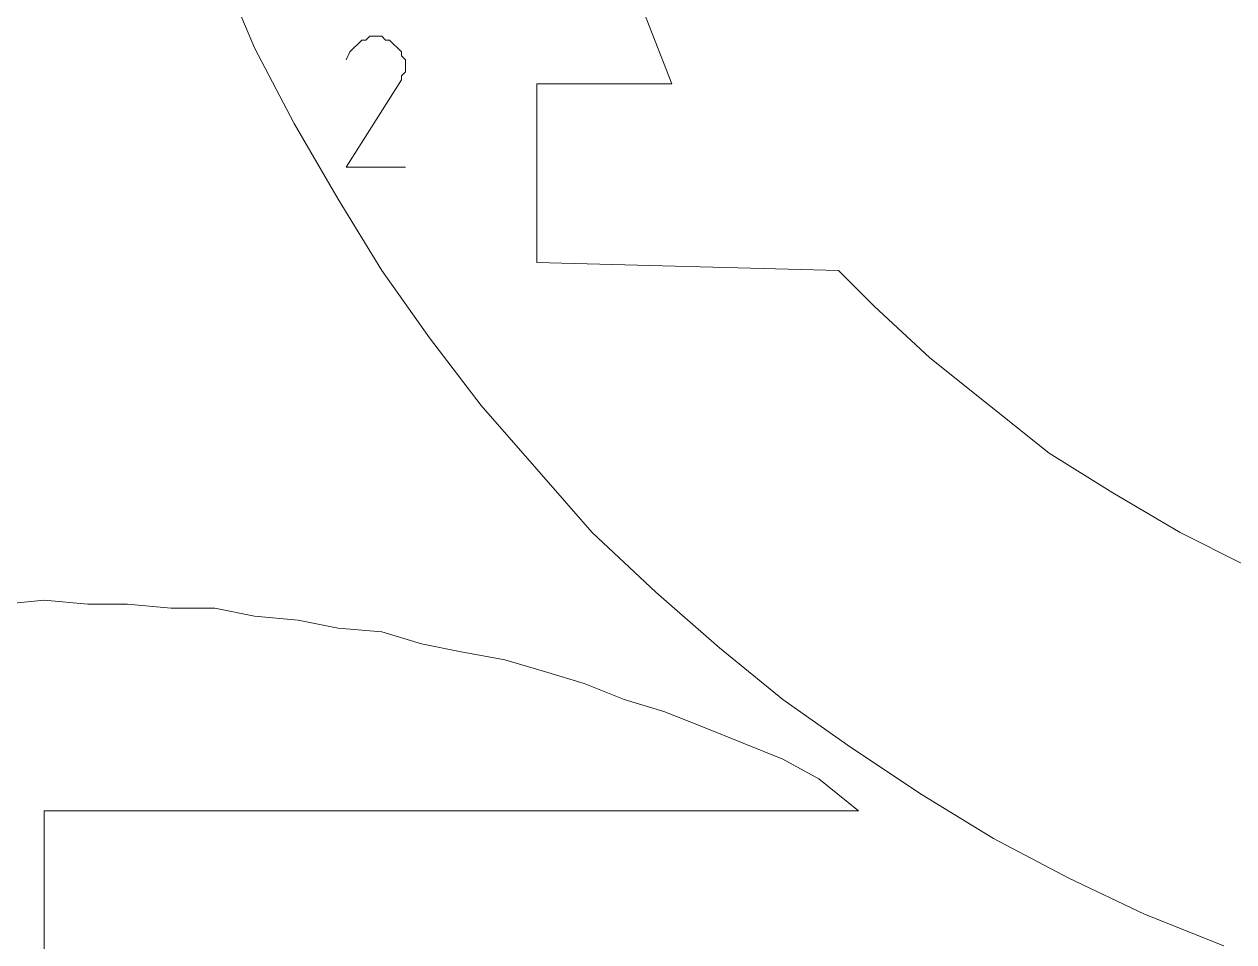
# Model space of a CAD drawing. Header units: centimetres. Extents: x -10.4 to 10.4, y -10.8 to 7.6.
# Drawn here: x -2.647 to -0.924, y -6.144 to -4.837 of the extents above; entities that cross this region are included whole.
import ezdxf
from ezdxf.lldxf.tags import DXFTag

# ---------------------------------------------------------------- set-up
doc = ezdxf.new("R2010")
doc.units = ezdxf.units.CM
doc.header["$MEASUREMENT"] = 0
doc.layers.add('layer 1', color=7, linetype='Continuous')
tags = doc.linetypes.add('New Line1831', pattern=[0.2, 0.1, -0.1]).pattern_tags.tags
tags[6:7] = [DXFTag(74, 4), DXFTag(75, 0), DXFTag(340, '0'), DXFTag(46, 1.0), DXFTag(50, 0.0), DXFTag(44, 0.0), DXFTag(45, 0.0)]
tags[4:5] = [DXFTag(74, 4), DXFTag(75, 0), DXFTag(340, '0'), DXFTag(46, 1.0), DXFTag(50, 0.0), DXFTag(44, 0.0), DXFTag(45, 0.0)]
tags = doc.linetypes.add('New Line1832', pattern=[0.2, 0.1, -0.1]).pattern_tags.tags
tags[6:7] = [DXFTag(74, 4), DXFTag(75, 0), DXFTag(340, '0'), DXFTag(46, 1.0), DXFTag(50, 0.0), DXFTag(44, 0.0), DXFTag(45, 0.0)]
tags[4:5] = [DXFTag(74, 4), DXFTag(75, 0), DXFTag(340, '0'), DXFTag(46, 1.0), DXFTag(50, 0.0), DXFTag(44, 0.0), DXFTag(45, 0.0)]
tags = doc.linetypes.add('New Line1833', pattern=[0.2, 0.1, -0.1]).pattern_tags.tags
tags[6:7] = [DXFTag(74, 4), DXFTag(75, 0), DXFTag(340, '0'), DXFTag(46, 1.0), DXFTag(50, 0.0), DXFTag(44, 0.0), DXFTag(45, 0.0)]
tags[4:5] = [DXFTag(74, 4), DXFTag(75, 0), DXFTag(340, '0'), DXFTag(46, 1.0), DXFTag(50, 0.0), DXFTag(44, 0.0), DXFTag(45, 0.0)]
tags = doc.linetypes.add('New Line1834', pattern=[0.2, 0.1, -0.1]).pattern_tags.tags
tags[6:7] = [DXFTag(74, 4), DXFTag(75, 0), DXFTag(340, '0'), DXFTag(46, 1.0), DXFTag(50, 0.0), DXFTag(44, 0.0), DXFTag(45, 0.0)]
tags[4:5] = [DXFTag(74, 4), DXFTag(75, 0), DXFTag(340, '0'), DXFTag(46, 1.0), DXFTag(50, 0.0), DXFTag(44, 0.0), DXFTag(45, 0.0)]
tags = doc.linetypes.add('New Line1835', pattern=[0.2, 0.1, -0.1]).pattern_tags.tags
tags[6:7] = [DXFTag(74, 4), DXFTag(75, 0), DXFTag(340, '0'), DXFTag(46, 1.0), DXFTag(50, 0.0), DXFTag(44, 0.0), DXFTag(45, 0.0)]
tags[4:5] = [DXFTag(74, 4), DXFTag(75, 0), DXFTag(340, '0'), DXFTag(46, 1.0), DXFTag(50, 0.0), DXFTag(44, 0.0), DXFTag(45, 0.0)]
tags = doc.linetypes.add('New Line1836', pattern=[0.2, 0.1, -0.1]).pattern_tags.tags
tags[6:7] = [DXFTag(74, 4), DXFTag(75, 0), DXFTag(340, '0'), DXFTag(46, 1.0), DXFTag(50, 0.0), DXFTag(44, 0.0), DXFTag(45, 0.0)]
tags[4:5] = [DXFTag(74, 4), DXFTag(75, 0), DXFTag(340, '0'), DXFTag(46, 1.0), DXFTag(50, 0.0), DXFTag(44, 0.0), DXFTag(45, 0.0)]
tags = doc.linetypes.add('New Line1837', pattern=[0.2, 0.1, -0.1]).pattern_tags.tags
tags[6:7] = [DXFTag(74, 4), DXFTag(75, 0), DXFTag(340, '0'), DXFTag(46, 1.0), DXFTag(50, 0.0), DXFTag(44, 0.0), DXFTag(45, 0.0)]
tags[4:5] = [DXFTag(74, 4), DXFTag(75, 0), DXFTag(340, '0'), DXFTag(46, 1.0), DXFTag(50, 0.0), DXFTag(44, 0.0), DXFTag(45, 0.0)]
tags = doc.linetypes.add('New Line1838', pattern=[0.2, 0.1, -0.1]).pattern_tags.tags
tags[6:7] = [DXFTag(74, 4), DXFTag(75, 0), DXFTag(340, '0'), DXFTag(46, 1.0), DXFTag(50, 0.0), DXFTag(44, 0.0), DXFTag(45, 0.0)]
tags[4:5] = [DXFTag(74, 4), DXFTag(75, 0), DXFTag(340, '0'), DXFTag(46, 1.0), DXFTag(50, 0.0), DXFTag(44, 0.0), DXFTag(45, 0.0)]
tags = doc.linetypes.add('New Line1839', pattern=[0.2, 0.1, -0.1]).pattern_tags.tags
tags[6:7] = [DXFTag(74, 4), DXFTag(75, 0), DXFTag(340, '0'), DXFTag(46, 1.0), DXFTag(50, 0.0), DXFTag(44, 0.0), DXFTag(45, 0.0)]
tags[4:5] = [DXFTag(74, 4), DXFTag(75, 0), DXFTag(340, '0'), DXFTag(46, 1.0), DXFTag(50, 0.0), DXFTag(44, 0.0), DXFTag(45, 0.0)]
tags = doc.linetypes.add('New Line1840', pattern=[0.2, 0.1, -0.1]).pattern_tags.tags
tags[6:7] = [DXFTag(74, 4), DXFTag(75, 0), DXFTag(340, '0'), DXFTag(46, 1.0), DXFTag(50, 0.0), DXFTag(44, 0.0), DXFTag(45, 0.0)]
tags[4:5] = [DXFTag(74, 4), DXFTag(75, 0), DXFTag(340, '0'), DXFTag(46, 1.0), DXFTag(50, 0.0), DXFTag(44, 0.0), DXFTag(45, 0.0)]
tags = doc.linetypes.add('New Line1841', pattern=[0.2, 0.1, -0.1]).pattern_tags.tags
tags[6:7] = [DXFTag(74, 4), DXFTag(75, 0), DXFTag(340, '0'), DXFTag(46, 1.0), DXFTag(50, 0.0), DXFTag(44, 0.0), DXFTag(45, 0.0)]
tags[4:5] = [DXFTag(74, 4), DXFTag(75, 0), DXFTag(340, '0'), DXFTag(46, 1.0), DXFTag(50, 0.0), DXFTag(44, 0.0), DXFTag(45, 0.0)]
tags = doc.linetypes.add('New Line1842', pattern=[0.2, 0.1, -0.1]).pattern_tags.tags
tags[6:7] = [DXFTag(74, 4), DXFTag(75, 0), DXFTag(340, '0'), DXFTag(46, 1.0), DXFTag(50, 0.0), DXFTag(44, 0.0), DXFTag(45, 0.0)]
tags[4:5] = [DXFTag(74, 4), DXFTag(75, 0), DXFTag(340, '0'), DXFTag(46, 1.0), DXFTag(50, 0.0), DXFTag(44, 0.0), DXFTag(45, 0.0)]
tags = doc.linetypes.add('New Line1843', pattern=[0.2, 0.1, -0.1]).pattern_tags.tags
tags[6:7] = [DXFTag(74, 4), DXFTag(75, 0), DXFTag(340, '0'), DXFTag(46, 1.0), DXFTag(50, 0.0), DXFTag(44, 0.0), DXFTag(45, 0.0)]
tags[4:5] = [DXFTag(74, 4), DXFTag(75, 0), DXFTag(340, '0'), DXFTag(46, 1.0), DXFTag(50, 0.0), DXFTag(44, 0.0), DXFTag(45, 0.0)]
tags = doc.linetypes.add('New Line1844', pattern=[0.2, 0.1, -0.1]).pattern_tags.tags
tags[6:7] = [DXFTag(74, 4), DXFTag(75, 0), DXFTag(340, '0'), DXFTag(46, 1.0), DXFTag(50, 0.0), DXFTag(44, 0.0), DXFTag(45, 0.0)]
tags[4:5] = [DXFTag(74, 4), DXFTag(75, 0), DXFTag(340, '0'), DXFTag(46, 1.0), DXFTag(50, 0.0), DXFTag(44, 0.0), DXFTag(45, 0.0)]
tags = doc.linetypes.add('New Line1845', pattern=[0.2, 0.1, -0.1]).pattern_tags.tags
tags[6:7] = [DXFTag(74, 4), DXFTag(75, 0), DXFTag(340, '0'), DXFTag(46, 1.0), DXFTag(50, 0.0), DXFTag(44, 0.0), DXFTag(45, 0.0)]
tags[4:5] = [DXFTag(74, 4), DXFTag(75, 0), DXFTag(340, '0'), DXFTag(46, 1.0), DXFTag(50, 0.0), DXFTag(44, 0.0), DXFTag(45, 0.0)]
tags = doc.linetypes.add('New Line1846', pattern=[0.2, 0.1, -0.1]).pattern_tags.tags
tags[6:7] = [DXFTag(74, 4), DXFTag(75, 0), DXFTag(340, '0'), DXFTag(46, 1.0), DXFTag(50, 0.0), DXFTag(44, 0.0), DXFTag(45, 0.0)]
tags[4:5] = [DXFTag(74, 4), DXFTag(75, 0), DXFTag(340, '0'), DXFTag(46, 1.0), DXFTag(50, 0.0), DXFTag(44, 0.0), DXFTag(45, 0.0)]
tags = doc.linetypes.add('New Line1847', pattern=[0.2, 0.1, -0.1]).pattern_tags.tags
tags[6:7] = [DXFTag(74, 4), DXFTag(75, 0), DXFTag(340, '0'), DXFTag(46, 1.0), DXFTag(50, 0.0), DXFTag(44, 0.0), DXFTag(45, 0.0)]
tags[4:5] = [DXFTag(74, 4), DXFTag(75, 0), DXFTag(340, '0'), DXFTag(46, 1.0), DXFTag(50, 0.0), DXFTag(44, 0.0), DXFTag(45, 0.0)]
tags = doc.linetypes.add('New Line1848', pattern=[0.2, 0.1, -0.1]).pattern_tags.tags
tags[6:7] = [DXFTag(74, 4), DXFTag(75, 0), DXFTag(340, '0'), DXFTag(46, 1.0), DXFTag(50, 0.0), DXFTag(44, 0.0), DXFTag(45, 0.0)]
tags[4:5] = [DXFTag(74, 4), DXFTag(75, 0), DXFTag(340, '0'), DXFTag(46, 1.0), DXFTag(50, 0.0), DXFTag(44, 0.0), DXFTag(45, 0.0)]
tags = doc.linetypes.add('New Line1849', pattern=[0.2, 0.1, -0.1]).pattern_tags.tags
tags[6:7] = [DXFTag(74, 4), DXFTag(75, 0), DXFTag(340, '0'), DXFTag(46, 1.0), DXFTag(50, 0.0), DXFTag(44, 0.0), DXFTag(45, 0.0)]
tags[4:5] = [DXFTag(74, 4), DXFTag(75, 0), DXFTag(340, '0'), DXFTag(46, 1.0), DXFTag(50, 0.0), DXFTag(44, 0.0), DXFTag(45, 0.0)]
tags = doc.linetypes.add('New Line1850', pattern=[0.2, 0.1, -0.1]).pattern_tags.tags
tags[6:7] = [DXFTag(74, 4), DXFTag(75, 0), DXFTag(340, '0'), DXFTag(46, 1.0), DXFTag(50, 0.0), DXFTag(44, 0.0), DXFTag(45, 0.0)]
tags[4:5] = [DXFTag(74, 4), DXFTag(75, 0), DXFTag(340, '0'), DXFTag(46, 1.0), DXFTag(50, 0.0), DXFTag(44, 0.0), DXFTag(45, 0.0)]
tags = doc.linetypes.add('New Line1851', pattern=[0.2, 0.1, -0.1]).pattern_tags.tags
tags[6:7] = [DXFTag(74, 4), DXFTag(75, 0), DXFTag(340, '0'), DXFTag(46, 1.0), DXFTag(50, 0.0), DXFTag(44, 0.0), DXFTag(45, 0.0)]
tags[4:5] = [DXFTag(74, 4), DXFTag(75, 0), DXFTag(340, '0'), DXFTag(46, 1.0), DXFTag(50, 0.0), DXFTag(44, 0.0), DXFTag(45, 0.0)]
tags = doc.linetypes.add('New Line1852', pattern=[0.2, 0.1, -0.1]).pattern_tags.tags
tags[6:7] = [DXFTag(74, 4), DXFTag(75, 0), DXFTag(340, '0'), DXFTag(46, 1.0), DXFTag(50, 0.0), DXFTag(44, 0.0), DXFTag(45, 0.0)]
tags[4:5] = [DXFTag(74, 4), DXFTag(75, 0), DXFTag(340, '0'), DXFTag(46, 1.0), DXFTag(50, 0.0), DXFTag(44, 0.0), DXFTag(45, 0.0)]
tags = doc.linetypes.add('New Line1853', pattern=[0.2, 0.1, -0.1]).pattern_tags.tags
tags[6:7] = [DXFTag(74, 4), DXFTag(75, 0), DXFTag(340, '0'), DXFTag(46, 1.0), DXFTag(50, 0.0), DXFTag(44, 0.0), DXFTag(45, 0.0)]
tags[4:5] = [DXFTag(74, 4), DXFTag(75, 0), DXFTag(340, '0'), DXFTag(46, 1.0), DXFTag(50, 0.0), DXFTag(44, 0.0), DXFTag(45, 0.0)]
tags = doc.linetypes.add('New Line380', pattern=[0.2, 0.1, -0.1]).pattern_tags.tags
tags[6:7] = [DXFTag(74, 4), DXFTag(75, 0), DXFTag(340, '0'), DXFTag(46, 1.0), DXFTag(50, 0.0), DXFTag(44, 0.0), DXFTag(45, 0.0)]
tags[4:5] = [DXFTag(74, 4), DXFTag(75, 0), DXFTag(340, '0'), DXFTag(46, 1.0), DXFTag(50, 0.0), DXFTag(44, 0.0), DXFTag(45, 0.0)]
tags = doc.linetypes.add('New Line381', pattern=[0.2, 0.1, -0.1]).pattern_tags.tags
tags[6:7] = [DXFTag(74, 4), DXFTag(75, 0), DXFTag(340, '0'), DXFTag(46, 1.0), DXFTag(50, 0.0), DXFTag(44, 0.0), DXFTag(45, 0.0)]
tags[4:5] = [DXFTag(74, 4), DXFTag(75, 0), DXFTag(340, '0'), DXFTag(46, 1.0), DXFTag(50, 0.0), DXFTag(44, 0.0), DXFTag(45, 0.0)]
tags = doc.linetypes.add('New Line382', pattern=[0.2, 0.1, -0.1]).pattern_tags.tags
tags[6:7] = [DXFTag(74, 4), DXFTag(75, 0), DXFTag(340, '0'), DXFTag(46, 1.0), DXFTag(50, 0.0), DXFTag(44, 0.0), DXFTag(45, 0.0)]
tags[4:5] = [DXFTag(74, 4), DXFTag(75, 0), DXFTag(340, '0'), DXFTag(46, 1.0), DXFTag(50, 0.0), DXFTag(44, 0.0), DXFTag(45, 0.0)]
tags = doc.linetypes.add('New Line383', pattern=[0.2, 0.1, -0.1]).pattern_tags.tags
tags[6:7] = [DXFTag(74, 4), DXFTag(75, 0), DXFTag(340, '0'), DXFTag(46, 1.0), DXFTag(50, 0.0), DXFTag(44, 0.0), DXFTag(45, 0.0)]
tags[4:5] = [DXFTag(74, 4), DXFTag(75, 0), DXFTag(340, '0'), DXFTag(46, 1.0), DXFTag(50, 0.0), DXFTag(44, 0.0), DXFTag(45, 0.0)]
tags = doc.linetypes.add('New Line384', pattern=[0.2, 0.1, -0.1]).pattern_tags.tags
tags[6:7] = [DXFTag(74, 4), DXFTag(75, 0), DXFTag(340, '0'), DXFTag(46, 1.0), DXFTag(50, 0.0), DXFTag(44, 0.0), DXFTag(45, 0.0)]
tags[4:5] = [DXFTag(74, 4), DXFTag(75, 0), DXFTag(340, '0'), DXFTag(46, 1.0), DXFTag(50, 0.0), DXFTag(44, 0.0), DXFTag(45, 0.0)]
tags = doc.linetypes.add('New Line385', pattern=[0.2, 0.1, -0.1]).pattern_tags.tags
tags[6:7] = [DXFTag(74, 4), DXFTag(75, 0), DXFTag(340, '0'), DXFTag(46, 1.0), DXFTag(50, 0.0), DXFTag(44, 0.0), DXFTag(45, 0.0)]
tags[4:5] = [DXFTag(74, 4), DXFTag(75, 0), DXFTag(340, '0'), DXFTag(46, 1.0), DXFTag(50, 0.0), DXFTag(44, 0.0), DXFTag(45, 0.0)]
tags = doc.linetypes.add('New Line386', pattern=[0.2, 0.1, -0.1]).pattern_tags.tags
tags[6:7] = [DXFTag(74, 4), DXFTag(75, 0), DXFTag(340, '0'), DXFTag(46, 1.0), DXFTag(50, 0.0), DXFTag(44, 0.0), DXFTag(45, 0.0)]
tags[4:5] = [DXFTag(74, 4), DXFTag(75, 0), DXFTag(340, '0'), DXFTag(46, 1.0), DXFTag(50, 0.0), DXFTag(44, 0.0), DXFTag(45, 0.0)]
tags = doc.linetypes.add('New Line387', pattern=[0.2, 0.1, -0.1]).pattern_tags.tags
tags[6:7] = [DXFTag(74, 4), DXFTag(75, 0), DXFTag(340, '0'), DXFTag(46, 1.0), DXFTag(50, 0.0), DXFTag(44, 0.0), DXFTag(45, 0.0)]
tags[4:5] = [DXFTag(74, 4), DXFTag(75, 0), DXFTag(340, '0'), DXFTag(46, 1.0), DXFTag(50, 0.0), DXFTag(44, 0.0), DXFTag(45, 0.0)]
tags = doc.linetypes.add('New Line388', pattern=[0.2, 0.1, -0.1]).pattern_tags.tags
tags[6:7] = [DXFTag(74, 4), DXFTag(75, 0), DXFTag(340, '0'), DXFTag(46, 1.0), DXFTag(50, 0.0), DXFTag(44, 0.0), DXFTag(45, 0.0)]
tags[4:5] = [DXFTag(74, 4), DXFTag(75, 0), DXFTag(340, '0'), DXFTag(46, 1.0), DXFTag(50, 0.0), DXFTag(44, 0.0), DXFTag(45, 0.0)]
tags = doc.linetypes.add('New Line389', pattern=[0.2, 0.1, -0.1]).pattern_tags.tags
tags[6:7] = [DXFTag(74, 4), DXFTag(75, 0), DXFTag(340, '0'), DXFTag(46, 1.0), DXFTag(50, 0.0), DXFTag(44, 0.0), DXFTag(45, 0.0)]
tags[4:5] = [DXFTag(74, 4), DXFTag(75, 0), DXFTag(340, '0'), DXFTag(46, 1.0), DXFTag(50, 0.0), DXFTag(44, 0.0), DXFTag(45, 0.0)]
tags = doc.linetypes.add('New Line419', pattern=[0.2, 0.1, -0.1]).pattern_tags.tags
tags[6:7] = [DXFTag(74, 4), DXFTag(75, 0), DXFTag(340, '0'), DXFTag(46, 1.0), DXFTag(50, 0.0), DXFTag(44, 0.0), DXFTag(45, 0.0)]
tags[4:5] = [DXFTag(74, 4), DXFTag(75, 0), DXFTag(340, '0'), DXFTag(46, 1.0), DXFTag(50, 0.0), DXFTag(44, 0.0), DXFTag(45, 0.0)]
tags = doc.linetypes.add('New Line420', pattern=[0.2, 0.1, -0.1]).pattern_tags.tags
tags[6:7] = [DXFTag(74, 4), DXFTag(75, 0), DXFTag(340, '0'), DXFTag(46, 1.0), DXFTag(50, 0.0), DXFTag(44, 0.0), DXFTag(45, 0.0)]
tags[4:5] = [DXFTag(74, 4), DXFTag(75, 0), DXFTag(340, '0'), DXFTag(46, 1.0), DXFTag(50, 0.0), DXFTag(44, 0.0), DXFTag(45, 0.0)]
tags = doc.linetypes.add('New Line421', pattern=[0.2, 0.1, -0.1]).pattern_tags.tags
tags[6:7] = [DXFTag(74, 4), DXFTag(75, 0), DXFTag(340, '0'), DXFTag(46, 1.0), DXFTag(50, 0.0), DXFTag(44, 0.0), DXFTag(45, 0.0)]
tags[4:5] = [DXFTag(74, 4), DXFTag(75, 0), DXFTag(340, '0'), DXFTag(46, 1.0), DXFTag(50, 0.0), DXFTag(44, 0.0), DXFTag(45, 0.0)]
tags = doc.linetypes.add('New Line422', pattern=[0.2, 0.1, -0.1]).pattern_tags.tags
tags[6:7] = [DXFTag(74, 4), DXFTag(75, 0), DXFTag(340, '0'), DXFTag(46, 1.0), DXFTag(50, 0.0), DXFTag(44, 0.0), DXFTag(45, 0.0)]
tags[4:5] = [DXFTag(74, 4), DXFTag(75, 0), DXFTag(340, '0'), DXFTag(46, 1.0), DXFTag(50, 0.0), DXFTag(44, 0.0), DXFTag(45, 0.0)]
tags = doc.linetypes.add('New Line423', pattern=[0.2, 0.1, -0.1]).pattern_tags.tags
tags[6:7] = [DXFTag(74, 4), DXFTag(75, 0), DXFTag(340, '0'), DXFTag(46, 1.0), DXFTag(50, 0.0), DXFTag(44, 0.0), DXFTag(45, 0.0)]
tags[4:5] = [DXFTag(74, 4), DXFTag(75, 0), DXFTag(340, '0'), DXFTag(46, 1.0), DXFTag(50, 0.0), DXFTag(44, 0.0), DXFTag(45, 0.0)]
tags = doc.linetypes.add('New Line424', pattern=[0.2, 0.1, -0.1]).pattern_tags.tags
tags[6:7] = [DXFTag(74, 4), DXFTag(75, 0), DXFTag(340, '0'), DXFTag(46, 1.0), DXFTag(50, 0.0), DXFTag(44, 0.0), DXFTag(45, 0.0)]
tags[4:5] = [DXFTag(74, 4), DXFTag(75, 0), DXFTag(340, '0'), DXFTag(46, 1.0), DXFTag(50, 0.0), DXFTag(44, 0.0), DXFTag(45, 0.0)]
tags = doc.linetypes.add('New Line425', pattern=[0.2, 0.1, -0.1]).pattern_tags.tags
tags[6:7] = [DXFTag(74, 4), DXFTag(75, 0), DXFTag(340, '0'), DXFTag(46, 1.0), DXFTag(50, 0.0), DXFTag(44, 0.0), DXFTag(45, 0.0)]
tags[4:5] = [DXFTag(74, 4), DXFTag(75, 0), DXFTag(340, '0'), DXFTag(46, 1.0), DXFTag(50, 0.0), DXFTag(44, 0.0), DXFTag(45, 0.0)]
tags = doc.linetypes.add('New Line426', pattern=[0.2, 0.1, -0.1]).pattern_tags.tags
tags[6:7] = [DXFTag(74, 4), DXFTag(75, 0), DXFTag(340, '0'), DXFTag(46, 1.0), DXFTag(50, 0.0), DXFTag(44, 0.0), DXFTag(45, 0.0)]
tags[4:5] = [DXFTag(74, 4), DXFTag(75, 0), DXFTag(340, '0'), DXFTag(46, 1.0), DXFTag(50, 0.0), DXFTag(44, 0.0), DXFTag(45, 0.0)]
tags = doc.linetypes.add('New Line427', pattern=[0.2, 0.1, -0.1]).pattern_tags.tags
tags[6:7] = [DXFTag(74, 4), DXFTag(75, 0), DXFTag(340, '0'), DXFTag(46, 1.0), DXFTag(50, 0.0), DXFTag(44, 0.0), DXFTag(45, 0.0)]
tags[4:5] = [DXFTag(74, 4), DXFTag(75, 0), DXFTag(340, '0'), DXFTag(46, 1.0), DXFTag(50, 0.0), DXFTag(44, 0.0), DXFTag(45, 0.0)]
tags = doc.linetypes.add('New Line428', pattern=[0.2, 0.1, -0.1]).pattern_tags.tags
tags[6:7] = [DXFTag(74, 4), DXFTag(75, 0), DXFTag(340, '0'), DXFTag(46, 1.0), DXFTag(50, 0.0), DXFTag(44, 0.0), DXFTag(45, 0.0)]
tags[4:5] = [DXFTag(74, 4), DXFTag(75, 0), DXFTag(340, '0'), DXFTag(46, 1.0), DXFTag(50, 0.0), DXFTag(44, 0.0), DXFTag(45, 0.0)]
tags = doc.linetypes.add('New Line429', pattern=[0.2, 0.1, -0.1]).pattern_tags.tags
tags[6:7] = [DXFTag(74, 4), DXFTag(75, 0), DXFTag(340, '0'), DXFTag(46, 1.0), DXFTag(50, 0.0), DXFTag(44, 0.0), DXFTag(45, 0.0)]
tags[4:5] = [DXFTag(74, 4), DXFTag(75, 0), DXFTag(340, '0'), DXFTag(46, 1.0), DXFTag(50, 0.0), DXFTag(44, 0.0), DXFTag(45, 0.0)]
tags = doc.linetypes.add('New Line527', pattern=[0.2, 0.1, -0.1]).pattern_tags.tags
tags[6:7] = [DXFTag(74, 4), DXFTag(75, 0), DXFTag(340, '0'), DXFTag(46, 1.0), DXFTag(50, 0.0), DXFTag(44, 0.0), DXFTag(45, 0.0)]
tags[4:5] = [DXFTag(74, 4), DXFTag(75, 0), DXFTag(340, '0'), DXFTag(46, 1.0), DXFTag(50, 0.0), DXFTag(44, 0.0), DXFTag(45, 0.0)]
tags = doc.linetypes.add('New Line528', pattern=[0.2, 0.1, -0.1]).pattern_tags.tags
tags[6:7] = [DXFTag(74, 4), DXFTag(75, 0), DXFTag(340, '0'), DXFTag(46, 1.0), DXFTag(50, 0.0), DXFTag(44, 0.0), DXFTag(45, 0.0)]
tags[4:5] = [DXFTag(74, 4), DXFTag(75, 0), DXFTag(340, '0'), DXFTag(46, 1.0), DXFTag(50, 0.0), DXFTag(44, 0.0), DXFTag(45, 0.0)]
tags = doc.linetypes.add('New Line529', pattern=[0.2, 0.1, -0.1]).pattern_tags.tags
tags[6:7] = [DXFTag(74, 4), DXFTag(75, 0), DXFTag(340, '0'), DXFTag(46, 1.0), DXFTag(50, 0.0), DXFTag(44, 0.0), DXFTag(45, 0.0)]
tags[4:5] = [DXFTag(74, 4), DXFTag(75, 0), DXFTag(340, '0'), DXFTag(46, 1.0), DXFTag(50, 0.0), DXFTag(44, 0.0), DXFTag(45, 0.0)]
tags = doc.linetypes.add('New Line530', pattern=[0.2, 0.1, -0.1]).pattern_tags.tags
tags[6:7] = [DXFTag(74, 4), DXFTag(75, 0), DXFTag(340, '0'), DXFTag(46, 1.0), DXFTag(50, 0.0), DXFTag(44, 0.0), DXFTag(45, 0.0)]
tags[4:5] = [DXFTag(74, 4), DXFTag(75, 0), DXFTag(340, '0'), DXFTag(46, 1.0), DXFTag(50, 0.0), DXFTag(44, 0.0), DXFTag(45, 0.0)]
tags = doc.linetypes.add('New Line531', pattern=[0.2, 0.1, -0.1]).pattern_tags.tags
tags[6:7] = [DXFTag(74, 4), DXFTag(75, 0), DXFTag(340, '0'), DXFTag(46, 1.0), DXFTag(50, 0.0), DXFTag(44, 0.0), DXFTag(45, 0.0)]
tags[4:5] = [DXFTag(74, 4), DXFTag(75, 0), DXFTag(340, '0'), DXFTag(46, 1.0), DXFTag(50, 0.0), DXFTag(44, 0.0), DXFTag(45, 0.0)]
tags = doc.linetypes.add('New Line532', pattern=[0.2, 0.1, -0.1]).pattern_tags.tags
tags[6:7] = [DXFTag(74, 4), DXFTag(75, 0), DXFTag(340, '0'), DXFTag(46, 1.0), DXFTag(50, 0.0), DXFTag(44, 0.0), DXFTag(45, 0.0)]
tags[4:5] = [DXFTag(74, 4), DXFTag(75, 0), DXFTag(340, '0'), DXFTag(46, 1.0), DXFTag(50, 0.0), DXFTag(44, 0.0), DXFTag(45, 0.0)]
tags = doc.linetypes.add('New Line533', pattern=[0.2, 0.1, -0.1]).pattern_tags.tags
tags[6:7] = [DXFTag(74, 4), DXFTag(75, 0), DXFTag(340, '0'), DXFTag(46, 1.0), DXFTag(50, 0.0), DXFTag(44, 0.0), DXFTag(45, 0.0)]
tags[4:5] = [DXFTag(74, 4), DXFTag(75, 0), DXFTag(340, '0'), DXFTag(46, 1.0), DXFTag(50, 0.0), DXFTag(44, 0.0), DXFTag(45, 0.0)]

msp = doc.modelspace()

# ---------------------------------------------------------------- linework, layer by layer
at = {"layer": 'layer 1', "color": 5, "linetype": 'New Line527', "lineweight": 9}
msp.add_open_spline([(-2.3641, -4.7631), (-2.3641, -4.7631), (-2.3189, -4.87059), (-2.3189, -4.87059)], degree=3, dxfattribs=at)
at = {"layer": 'layer 1', "color": 5, "linetype": 'New Line429', "lineweight": 9}
msp.add_open_spline([(-1.72475, -4.92164), (-1.72475, -4.92164), (-1.76442, -4.8197), (-1.76442, -4.8197)], degree=3, dxfattribs=at)
at = {"layer": 'layer 1', "color": 1, "lineweight": 20}
for points in [[(-2.15483, -4.85367), (-2.15483, -4.85367), (-2.16052, -4.85936), (-2.16052, -4.85936)], [(-2.14345, -4.85367), (-2.14345, -4.85367), (-2.15483, -4.85367), (-2.15483, -4.85367)], [(-2.13776, -4.85367), (-2.13776, -4.85367), (-2.14345, -4.85367), (-2.14345, -4.85367)], [(-2.13223, -4.85936), (-2.13223, -4.85936), (-2.13776, -4.85367), (-2.13776, -4.85367)], [(-2.17743, -4.87059), (-2.17743, -4.87059), (-2.18312, -4.87628), (-2.18312, -4.87628)], [(-2.17174, -4.86505), (-2.17174, -4.86505), (-2.17743, -4.87059), (-2.17743, -4.87059)], [(-2.16606, -4.85936), (-2.16606, -4.85936), (-2.17174, -4.86505), (-2.17174, -4.86505)], [(-2.16052, -4.85936), (-2.16052, -4.85936), (-2.16606, -4.85936), (-2.16606, -4.85936)], [(-2.12654, -4.85936), (-2.12654, -4.85936), (-2.13223, -4.85936), (-2.13223, -4.85936)], [(-2.12085, -4.86505), (-2.12085, -4.86505), (-2.12654, -4.85936), (-2.12654, -4.85936)], [(-2.12654, -4.85936), (-2.12654, -4.85936), (-2.12654, -4.85936), (-2.12654, -4.85936)], [(-2.11516, -4.87059), (-2.11516, -4.87059), (-2.12085, -4.86505), (-2.12085, -4.86505)], [(-2.10947, -4.87628), (-2.10947, -4.87628), (-2.11516, -4.87059), (-2.11516, -4.87059)], [(-2.18312, -4.87628), (-2.18312, -4.87628), (-2.18867, -4.88766), (-2.18867, -4.88766)], [(-2.10947, -4.88197), (-2.10947, -4.88197), (-2.10947, -4.87628), (-2.10947, -4.87628)], [(-2.10393, -4.88766), (-2.10393, -4.88766), (-2.10947, -4.88197), (-2.10947, -4.88197)], [(-2.10393, -4.89888), (-2.10393, -4.89888), (-2.10393, -4.88766), (-2.10393, -4.88766)], [(-2.10947, -4.91027), (-2.10947, -4.91027), (-2.10393, -4.90457), (-2.10393, -4.90457)], [(-2.10393, -4.90457), (-2.10393, -4.90457), (-2.10393, -4.89888), (-2.10393, -4.89888)], [(-2.18867, -5.04035), (-2.18867, -5.04035), (-2.10947, -4.91596), (-2.10947, -4.91596)], [(-2.10947, -4.91596), (-2.10947, -4.91596), (-2.10947, -4.91027), (-2.10947, -4.91027)], [(-2.10947, -4.91596), (-2.10947, -4.91596), (-2.10947, -4.91596), (-2.10947, -4.91596)], [(-2.10947, -4.91596), (-2.10947, -4.91596), (-2.10947, -4.91596), (-2.10947, -4.91596)], [(-2.10947, -4.91596), (-2.10947, -4.91596), (-2.10947, -4.91596), (-2.10947, -4.91596)], [(-2.10947, -4.91596), (-2.10947, -4.91596), (-2.10947, -4.91596), (-2.10947, -4.91596)], [(-2.10947, -4.91596), (-2.10947, -4.91596), (-2.10947, -4.91596), (-2.10947, -4.91596)], [(-2.10947, -4.91596), (-2.10947, -4.91596), (-2.10947, -4.91596), (-2.10947, -4.91596)], [(-2.10947, -4.91596), (-2.10947, -4.91596), (-2.10947, -4.91596), (-2.10947, -4.91596)], [(-2.10947, -4.91596), (-2.10947, -4.91596), (-2.10947, -4.91596), (-2.10947, -4.91596)], [(-2.10947, -4.91596), (-2.10947, -4.91596), (-2.10947, -4.91596), (-2.10947, -4.91596)], [(-2.10947, -4.91596), (-2.10947, -4.91596), (-2.10947, -4.91596), (-2.10947, -4.91596)], [(-2.10947, -4.91596), (-2.10947, -4.91596), (-2.10947, -4.91596), (-2.10947, -4.91596)], [(-2.10393, -5.04035), (-2.10393, -5.04035), (-2.18867, -5.04035), (-2.18867, -5.04035)]]:
    msp.add_open_spline(points, degree=3, dxfattribs=at)
at = {"layer": 'layer 1', "color": 5, "linetype": 'New Line528', "lineweight": 9}
msp.add_open_spline([(-2.3189, -4.87059), (-2.3189, -4.87059), (-2.26231, -4.97807), (-2.26231, -4.97807)], degree=3, dxfattribs=at)
at = {"layer": 'layer 1', "color": 5, "linetype": 'New Line427', "lineweight": 9}
msp.add_open_spline([(-1.91711, -5.17613), (-1.91711, -5.17613), (-1.91711, -4.92164), (-1.91711, -4.92164)], degree=3, dxfattribs=at)
at = {"layer": 'layer 1', "color": 5, "linetype": 'New Line428', "lineweight": 9}
msp.add_open_spline([(-1.91711, -4.92164), (-1.91711, -4.92164), (-1.72475, -4.92164), (-1.72475, -4.92164)], degree=3, dxfattribs=at)
at = {"layer": 'layer 1', "color": 5, "linetype": 'New Line529', "lineweight": 9}
msp.add_open_spline([(-2.26231, -4.97807), (-2.26231, -4.97807), (-2.20004, -5.08571), (-2.20004, -5.08571)], degree=3, dxfattribs=at)
at = {"layer": 'layer 1', "color": 5, "linetype": 'New Line530', "lineweight": 9}
msp.add_open_spline([(-2.20004, -5.08571), (-2.20004, -5.08571), (-2.13776, -5.18751), (-2.13776, -5.18751)], degree=3, dxfattribs=at)
at = {"layer": 'layer 1', "color": 5, "linetype": 'New Line426', "lineweight": 9}
msp.add_open_spline([(-1.48718, -5.18751), (-1.48718, -5.18751), (-1.91711, -5.17613), (-1.91711, -5.17613)], degree=3, dxfattribs=at)
at = {"layer": 'layer 1', "color": 5, "linetype": 'New Line531', "lineweight": 9}
msp.add_open_spline([(-2.13776, -5.18751), (-2.13776, -5.18751), (-2.06995, -5.28361), (-2.06995, -5.28361)], degree=3, dxfattribs=at)
at = {"layer": 'layer 1', "color": 5, "linetype": 'New Line425', "lineweight": 9}
msp.add_open_spline([(-1.43628, -5.2384), (-1.43628, -5.2384), (-1.48718, -5.18751), (-1.48718, -5.18751)], degree=3, dxfattribs=at)
at = {"layer": 'layer 1', "color": 5, "linetype": 'New Line424', "lineweight": 9}
msp.add_open_spline([(-1.35709, -5.31191), (-1.35709, -5.31191), (-1.43628, -5.2384), (-1.43628, -5.2384)], degree=3, dxfattribs=at)
at = {"layer": 'layer 1', "color": 5, "linetype": 'New Line532', "lineweight": 9}
msp.add_open_spline([(-2.06995, -5.28361), (-2.06995, -5.28361), (-1.9963, -5.37987), (-1.9963, -5.37987)], degree=3, dxfattribs=at)
at = {"layer": 'layer 1', "color": 5, "linetype": 'New Line423', "lineweight": 9}
msp.add_open_spline([(-1.27221, -5.37987), (-1.27221, -5.37987), (-1.35709, -5.31191), (-1.35709, -5.31191)], degree=3, dxfattribs=at)
at = {"layer": 'layer 1', "color": 5, "linetype": 'New Line533', "lineweight": 9}
msp.add_open_spline([(-1.9963, -5.37987), (-1.9963, -5.37987), (-1.91711, -5.47043), (-1.91711, -5.47043)], degree=3, dxfattribs=at)
at = {"layer": 'layer 1', "color": 5, "linetype": 'New Line422', "lineweight": 9}
msp.add_open_spline([(-1.18733, -5.44783), (-1.18733, -5.44783), (-1.27221, -5.37987), (-1.27221, -5.37987)], degree=3, dxfattribs=at)
at = {"layer": 'layer 1', "color": 5, "linetype": 'New Line421', "lineweight": 9}
msp.add_open_spline([(-1.09676, -5.50441), (-1.09676, -5.50441), (-1.18733, -5.44783), (-1.18733, -5.44783)], degree=3, dxfattribs=at)
at = {"layer": 'layer 1', "color": 5, "linetype": 'New Line380', "lineweight": 9}
msp.add_open_spline([(-1.91711, -5.47043), (-1.91711, -5.47043), (-1.83792, -5.56085), (-1.83792, -5.56085)], degree=3, dxfattribs=at)
at = {"layer": 'layer 1', "color": 5, "linetype": 'New Line420', "lineweight": 9}
msp.add_open_spline([(-1.00051, -5.56085), (-1.00051, -5.56085), (-1.09676, -5.50441), (-1.09676, -5.50441)], degree=3, dxfattribs=at)
at = {"layer": 'layer 1', "color": 5, "linetype": 'New Line381', "lineweight": 9}
msp.add_open_spline([(-1.83792, -5.56085), (-1.83792, -5.56085), (-1.74735, -5.64573), (-1.74735, -5.64573)], degree=3, dxfattribs=at)
at = {"layer": 'layer 1', "color": 5, "linetype": 'New Line419', "lineweight": 9}
msp.add_open_spline([(-0.91009, -5.60621), (-0.91009, -5.60621), (-1.00051, -5.56085), (-1.00051, -5.56085)], degree=3, dxfattribs=at)
at = {"layer": 'layer 1', "color": 5, "linetype": 'New Line382', "lineweight": 9}
msp.add_open_spline([(-1.74735, -5.64573), (-1.74735, -5.64573), (-1.65694, -5.72507), (-1.65694, -5.72507)], degree=3, dxfattribs=at)
at = {"layer": 'layer 1', "color": 5, "linetype": 'New Line1853', "lineweight": 9}
msp.add_open_spline([(-2.61875, -5.65711), (-2.61875, -5.65711), (-2.67533, -5.66279), (-2.67533, -5.66279)], degree=3, dxfattribs=at)
at = {"layer": 'layer 1', "color": 5, "linetype": 'New Line1852', "lineweight": 9}
msp.add_open_spline([(-2.55647, -5.66279), (-2.55647, -5.66279), (-2.61875, -5.65711), (-2.61875, -5.65711)], degree=3, dxfattribs=at)
at = {"layer": 'layer 1', "color": 5, "linetype": 'New Line1851', "lineweight": 9}
msp.add_open_spline([(-2.49988, -5.66279), (-2.49988, -5.66279), (-2.55647, -5.66279), (-2.55647, -5.66279)], degree=3, dxfattribs=at)
at = {"layer": 'layer 1', "color": 5, "linetype": 'New Line1850', "lineweight": 9}
msp.add_open_spline([(-2.43776, -5.66848), (-2.43776, -5.66848), (-2.49988, -5.66279), (-2.49988, -5.66279)], degree=3, dxfattribs=at)
at = {"layer": 'layer 1', "color": 5, "linetype": 'New Line1849', "lineweight": 9}
msp.add_open_spline([(-2.37548, -5.66848), (-2.37548, -5.66848), (-2.43776, -5.66848), (-2.43776, -5.66848)], degree=3, dxfattribs=at)
at = {"layer": 'layer 1', "color": 5, "linetype": 'New Line1848', "lineweight": 9}
msp.add_open_spline([(-2.3189, -5.67971), (-2.3189, -5.67971), (-2.37548, -5.66848), (-2.37548, -5.66848)], degree=3, dxfattribs=at)
at = {"layer": 'layer 1', "color": 5, "linetype": 'New Line1847', "lineweight": 9}
msp.add_open_spline([(-2.25663, -5.6854), (-2.25663, -5.6854), (-2.3189, -5.67971), (-2.3189, -5.67971)], degree=3, dxfattribs=at)
at = {"layer": 'layer 1', "color": 5, "linetype": 'New Line1846', "lineweight": 9}
msp.add_open_spline([(-2.20004, -5.69678), (-2.20004, -5.69678), (-2.25663, -5.6854), (-2.25663, -5.6854)], degree=3, dxfattribs=at)
at = {"layer": 'layer 1', "color": 5, "linetype": 'New Line1845', "lineweight": 9}
msp.add_open_spline([(-2.13776, -5.70231), (-2.13776, -5.70231), (-2.20004, -5.69678), (-2.20004, -5.69678)], degree=3, dxfattribs=at)
at = {"layer": 'layer 1', "color": 5, "linetype": 'New Line1844', "lineweight": 9}
msp.add_open_spline([(-2.08118, -5.71938), (-2.08118, -5.71938), (-2.13776, -5.70231), (-2.13776, -5.70231)], degree=3, dxfattribs=at)
at = {"layer": 'layer 1', "color": 5, "linetype": 'New Line1843', "lineweight": 9}
msp.add_open_spline([(-2.02459, -5.73061), (-2.02459, -5.73061), (-2.08118, -5.71938), (-2.08118, -5.71938)], degree=3, dxfattribs=at)
at = {"layer": 'layer 1', "color": 5, "linetype": 'New Line1842', "lineweight": 9}
msp.add_open_spline([(-1.96247, -5.74199), (-1.96247, -5.74199), (-2.02459, -5.73061), (-2.02459, -5.73061)], degree=3, dxfattribs=at)
at = {"layer": 'layer 1', "color": 5, "linetype": 'New Line383', "lineweight": 9}
msp.add_open_spline([(-1.65694, -5.72507), (-1.65694, -5.72507), (-1.56637, -5.79857), (-1.56637, -5.79857)], degree=3, dxfattribs=at)
at = {"layer": 'layer 1', "color": 5, "linetype": 'New Line1841', "lineweight": 9}
msp.add_open_spline([(-1.90588, -5.7589), (-1.90588, -5.7589), (-1.96247, -5.74199), (-1.96247, -5.74199)], degree=3, dxfattribs=at)
at = {"layer": 'layer 1', "color": 5, "linetype": 'New Line1840', "lineweight": 9}
msp.add_open_spline([(-1.8493, -5.77597), (-1.8493, -5.77597), (-1.90588, -5.7589), (-1.90588, -5.7589)], degree=3, dxfattribs=at)
at = {"layer": 'layer 1', "color": 5, "linetype": 'New Line1839', "lineweight": 9}
msp.add_open_spline([(-1.79271, -5.79857), (-1.79271, -5.79857), (-1.8493, -5.77597), (-1.8493, -5.77597)], degree=3, dxfattribs=at)
at = {"layer": 'layer 1', "color": 5, "linetype": 'New Line1838', "lineweight": 9}
msp.add_open_spline([(-1.73612, -5.81549), (-1.73612, -5.81549), (-1.79271, -5.79857), (-1.79271, -5.79857)], degree=3, dxfattribs=at)
at = {"layer": 'layer 1', "color": 5, "linetype": 'New Line384', "lineweight": 9}
msp.add_open_spline([(-1.56637, -5.79857), (-1.56637, -5.79857), (-1.47011, -5.86639), (-1.47011, -5.86639)], degree=3, dxfattribs=at)
at = {"layer": 'layer 1', "color": 5, "linetype": 'New Line1837', "lineweight": 9}
msp.add_open_spline([(-1.67954, -5.83809), (-1.67954, -5.83809), (-1.73612, -5.81549), (-1.73612, -5.81549)], degree=3, dxfattribs=at)
at = {"layer": 'layer 1', "color": 5, "linetype": 'New Line1836', "lineweight": 9}
msp.add_open_spline([(-1.62295, -5.86084), (-1.62295, -5.86084), (-1.67954, -5.83809), (-1.67954, -5.83809)], degree=3, dxfattribs=at)
at = {"layer": 'layer 1', "color": 5, "linetype": 'New Line1835', "lineweight": 9}
msp.add_open_spline([(-1.56637, -5.88345), (-1.56637, -5.88345), (-1.62295, -5.86084), (-1.62295, -5.86084)], degree=3, dxfattribs=at)
at = {"layer": 'layer 1', "color": 5, "linetype": 'New Line385', "lineweight": 9}
msp.add_open_spline([(-1.47011, -5.86639), (-1.47011, -5.86639), (-1.36831, -5.93435), (-1.36831, -5.93435)], degree=3, dxfattribs=at)
at = {"layer": 'layer 1', "color": 5, "linetype": 'New Line1834', "lineweight": 9}
msp.add_open_spline([(-1.51547, -5.91175), (-1.51547, -5.91175), (-1.56637, -5.88345), (-1.56637, -5.88345)], degree=3, dxfattribs=at)
at = {"layer": 'layer 1', "color": 5, "linetype": 'New Line1833', "lineweight": 9}
msp.add_open_spline([(-1.45888, -5.95695), (-1.45888, -5.95695), (-1.51547, -5.91175), (-1.51547, -5.91175)], degree=3, dxfattribs=at)
at = {"layer": 'layer 1', "color": 5, "linetype": 'New Line386', "lineweight": 9}
msp.add_open_spline([(-1.36831, -5.93435), (-1.36831, -5.93435), (-1.26652, -5.99662), (-1.26652, -5.99662)], degree=3, dxfattribs=at)
at = {"layer": 'layer 1', "color": 5, "linetype": 'New Line1831', "lineweight": 9}
msp.add_open_spline([(-2.61875, -6.16638), (-2.61875, -6.16638), (-2.61875, -5.95695), (-2.61875, -5.95695)], degree=3, dxfattribs=at)
at = {"layer": 'layer 1', "color": 5, "linetype": 'New Line1832', "lineweight": 9}
msp.add_open_spline([(-2.61875, -5.95695), (-2.61875, -5.95695), (-1.45888, -5.95695), (-1.45888, -5.95695)], degree=3, dxfattribs=at)
at = {"layer": 'layer 1', "color": 5, "linetype": 'New Line387', "lineweight": 9}
msp.add_open_spline([(-1.26652, -5.99662), (-1.26652, -5.99662), (-1.15903, -6.05321), (-1.15903, -6.05321)], degree=3, dxfattribs=at)
at = {"layer": 'layer 1', "color": 5, "linetype": 'New Line388', "lineweight": 9}
msp.add_open_spline([(-1.15903, -6.05321), (-1.15903, -6.05321), (-1.05156, -6.10411), (-1.05156, -6.10411)], degree=3, dxfattribs=at)
at = {"layer": 'layer 1', "color": 5, "linetype": 'New Line389', "lineweight": 9}
msp.add_open_spline([(-1.05156, -6.10411), (-1.05156, -6.10411), (-0.93839, -6.14931), (-0.93839, -6.14931)], degree=3, dxfattribs=at)

doc.saveas('drawing.dxf')
